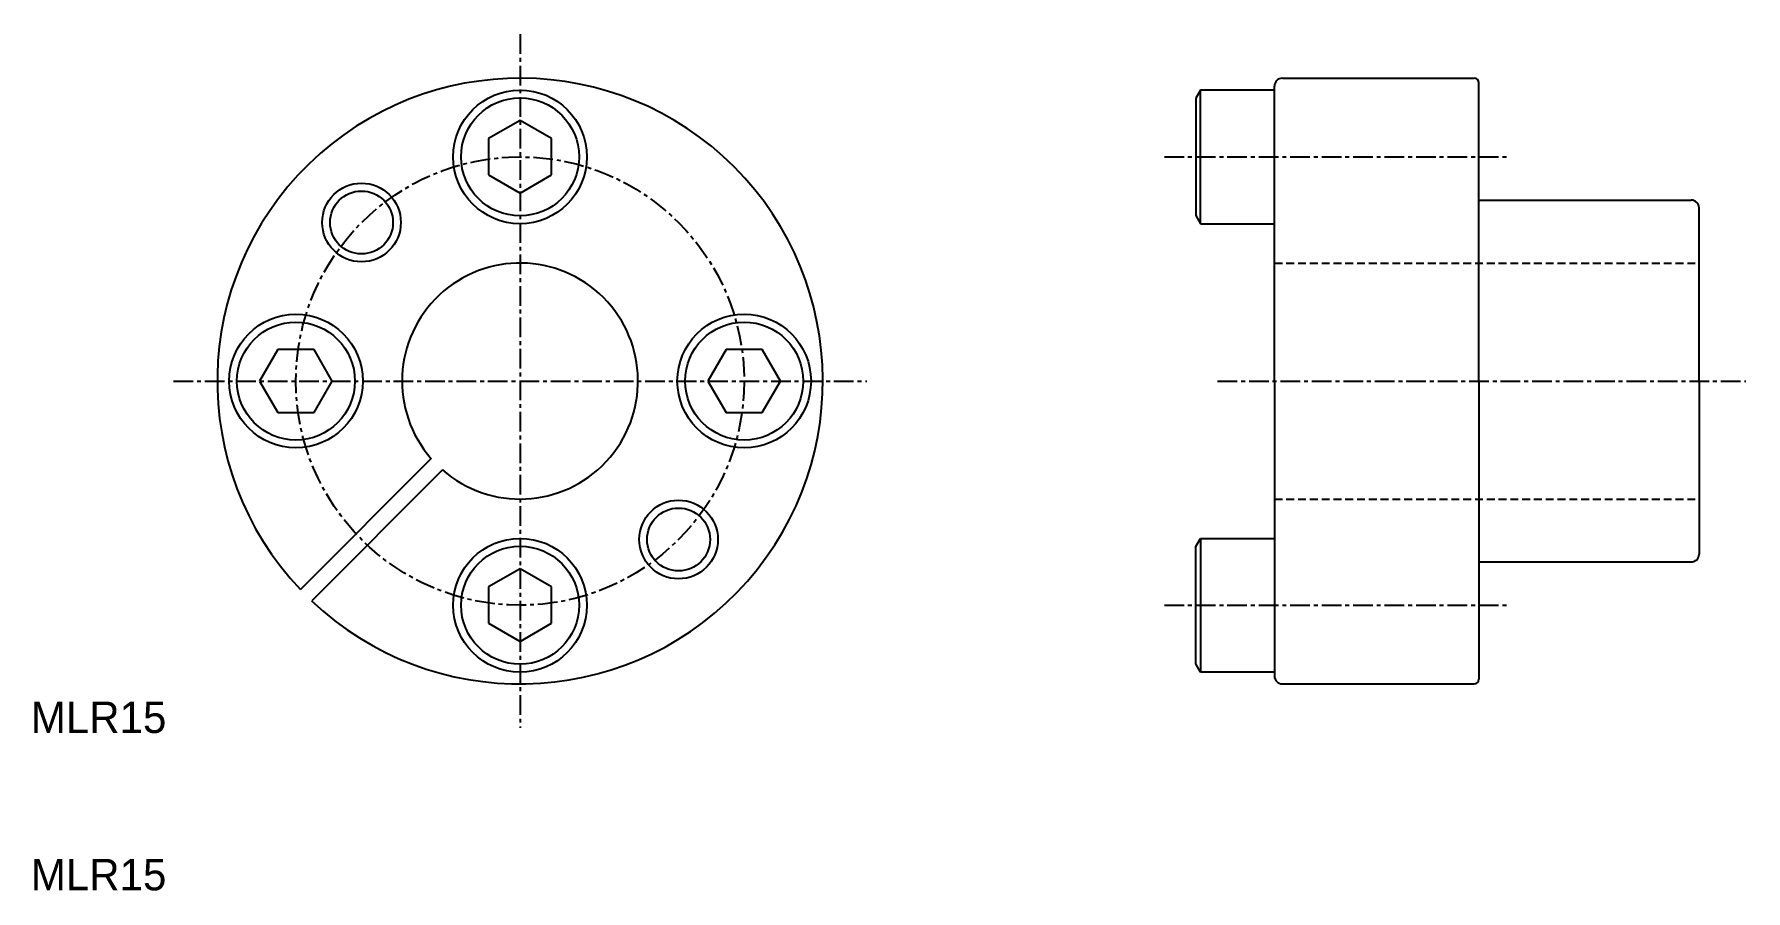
# Model space of a CAD drawing. Extents: x 10 to 119, y 10 to 64.
import ezdxf

# ---------------------------------------------------------------- set-up
doc = ezdxf.new("R2010")
doc.units = 0
doc.linetypes.add('CENTER', pattern=[2, 1.25, -0.25, 0.25, -0.25])
doc.linetypes.add('DASHED', pattern=[0.75, 0.5, -0.25])
doc.layers.get('0').update_dxf_attribs({"linetype": 'CONTINUOUS'})
doc.layers.add('CENTER', color=1, linetype='CENTER')

msp = doc.modelspace()

# ---------------------------------------------------------------- linework, layer by layer
at = {"color": 7, "linetype": 'CONTINUOUS'}
for p, q in [((89.08, 42.37), (89.08, 61.12)), ((89.58, 61.62), (101.78, 61.62)), ((102.08, 42.37), (102.08, 61.32)), ((84.38, 60.87), (84.08, 60.35)), ((84.08, 60.35), (84.08, 52.89)), ((89.08, 60.87), (84.38, 60.87)), ((84.38, 52.37), (84.38, 60.87)), ((89.08, 52.37), (89.08, 60.87)), ((102.08, 53.87), (115.58, 53.87)), ((116.08, 42.37), (116.08, 53.37)), ((84.08, 52.89), (84.38, 52.37)), ((84.38, 52.37), (89.08, 52.37)), ((89.08, 42.37), (89.08, 23.62)), ((102.08, 42.37), (102.08, 23.42)), ((116.08, 42.37), (116.08, 31.37)), ((35.46, 37.44), (27.15, 29.12)), ((36.17, 36.73), (27.86, 28.41)), ((84.08, 31.85), (84.38, 32.37)), ((84.08, 24.39), (84.08, 31.85)), ((84.38, 32.37), (89.08, 32.37)), ((84.38, 32.37), (84.38, 23.87)), ((89.08, 32.37), (89.08, 23.87)), ((102.08, 30.87), (115.58, 30.87)), ((84.38, 23.87), (84.08, 24.39)), ((89.08, 23.87), (84.38, 23.87)), ((89.58, 23.12), (101.78, 23.12))]:
    msp.add_line(p, q, dxfattribs=at)
at = {"color": 0}
for p, q in [((41.11, 58.93), (39.11, 57.78)), ((43.11, 57.78), (41.11, 58.93)), ((39.11, 57.78), (39.11, 55.47)), ((43.11, 55.47), (43.11, 57.78)), ((39.11, 55.47), (41.11, 54.31)), ((41.11, 54.31), (43.11, 55.47)), ((25.71, 44.37), (24.55, 42.37)), ((28.01, 44.37), (25.71, 44.37)), ((29.17, 42.37), (28.01, 44.37)), ((54.21, 44.37), (53.05, 42.37)), ((56.51, 44.37), (54.21, 44.37)), ((57.67, 42.37), (56.51, 44.37)), ((24.55, 42.37), (25.71, 40.37)), ((28.01, 40.37), (29.17, 42.37)), ((53.05, 42.37), (54.21, 40.37)), ((56.51, 40.37), (57.67, 42.37)), ((25.71, 40.37), (28.01, 40.37)), ((54.21, 40.37), (56.51, 40.37)), ((41.11, 30.43), (39.11, 29.28)), ((43.11, 29.28), (41.11, 30.43)), ((39.11, 29.28), (39.11, 26.97)), ((43.11, 26.97), (43.11, 29.28)), ((39.11, 26.97), (41.11, 25.81)), ((41.11, 25.81), (43.11, 26.97))]:
    msp.add_line(p, q, dxfattribs=at)
at = {"color": 3, "linetype": 'DASHED'}
for p, q in [((89.08, 49.87), (116.08, 49.87)), ((89.08, 34.87), (116.08, 34.87))]:
    msp.add_line(p, q, dxfattribs=at)
at = {"color": 0}
for centre, radius in [((41.11, 56.62), 4.25), ((41.11, 56.62), 3.75), ((26.86, 42.37), 4.25), ((26.86, 42.37), 3.75), ((55.36, 42.37), 4.25), ((55.36, 42.37), 3.75), ((41.11, 28.12), 4.25), ((41.11, 28.12), 3.75)]:
    msp.add_circle(centre, radius, dxfattribs=at)
at = {"color": 3, "linetype": 'CONTINUOUS'}
for centre in [(31.03, 52.45), (51.19, 32.3)]:
    msp.add_circle(centre, 2.5, dxfattribs=at)
at = {"color": 7, "linetype": 'CONTINUOUS'}
for centre in [(31.03, 52.45), (51.19, 32.3)]:
    msp.add_circle(centre, 2, dxfattribs=at)
for centre, radius, start, end in [((41.11, 42.37), 19.25, 226.4884, 223.5116), ((89.58, 61.12), 0.5, 90, 180), ((101.78, 61.32), 0.3, 0, 90), ((115.58, 53.37), 0.5, 0, 90), ((41.11, 42.37), 7.5, 228.8226, 221.1774), ((115.58, 31.37), 0.5, 270, 0), ((89.58, 23.62), 0.5, 180, 270), ((101.78, 23.42), 0.3, 270, 0)]:
    msp.add_arc(centre, radius, start, end, dxfattribs=at)
at = {"layer": 'CENTER', "color": 1, "linetype": 'CENTER'}
for p, q in [((41.11, 64.41), (41.11, 20.33)), ((82.08, 56.62), (104.08, 56.62)), ((19.07, 42.37), (63.15, 42.37)), ((85.46, 42.37), (119.05, 42.37)), ((82.08, 28.12), (104.08, 28.12))]:
    msp.add_line(p, q, dxfattribs=at)
msp.add_circle((41.11, 42.37), 14.25, dxfattribs=at)

# ---------------------------------------------------------------- texts
at = {"color": 7, "linetype": 'CONTINUOUS'}
for p in [(10, 20), (10, 10)]:
    msp.add_text('MLR15', height=2, dxfattribs=at).set_placement(p)

doc.saveas('drawing.dxf')
